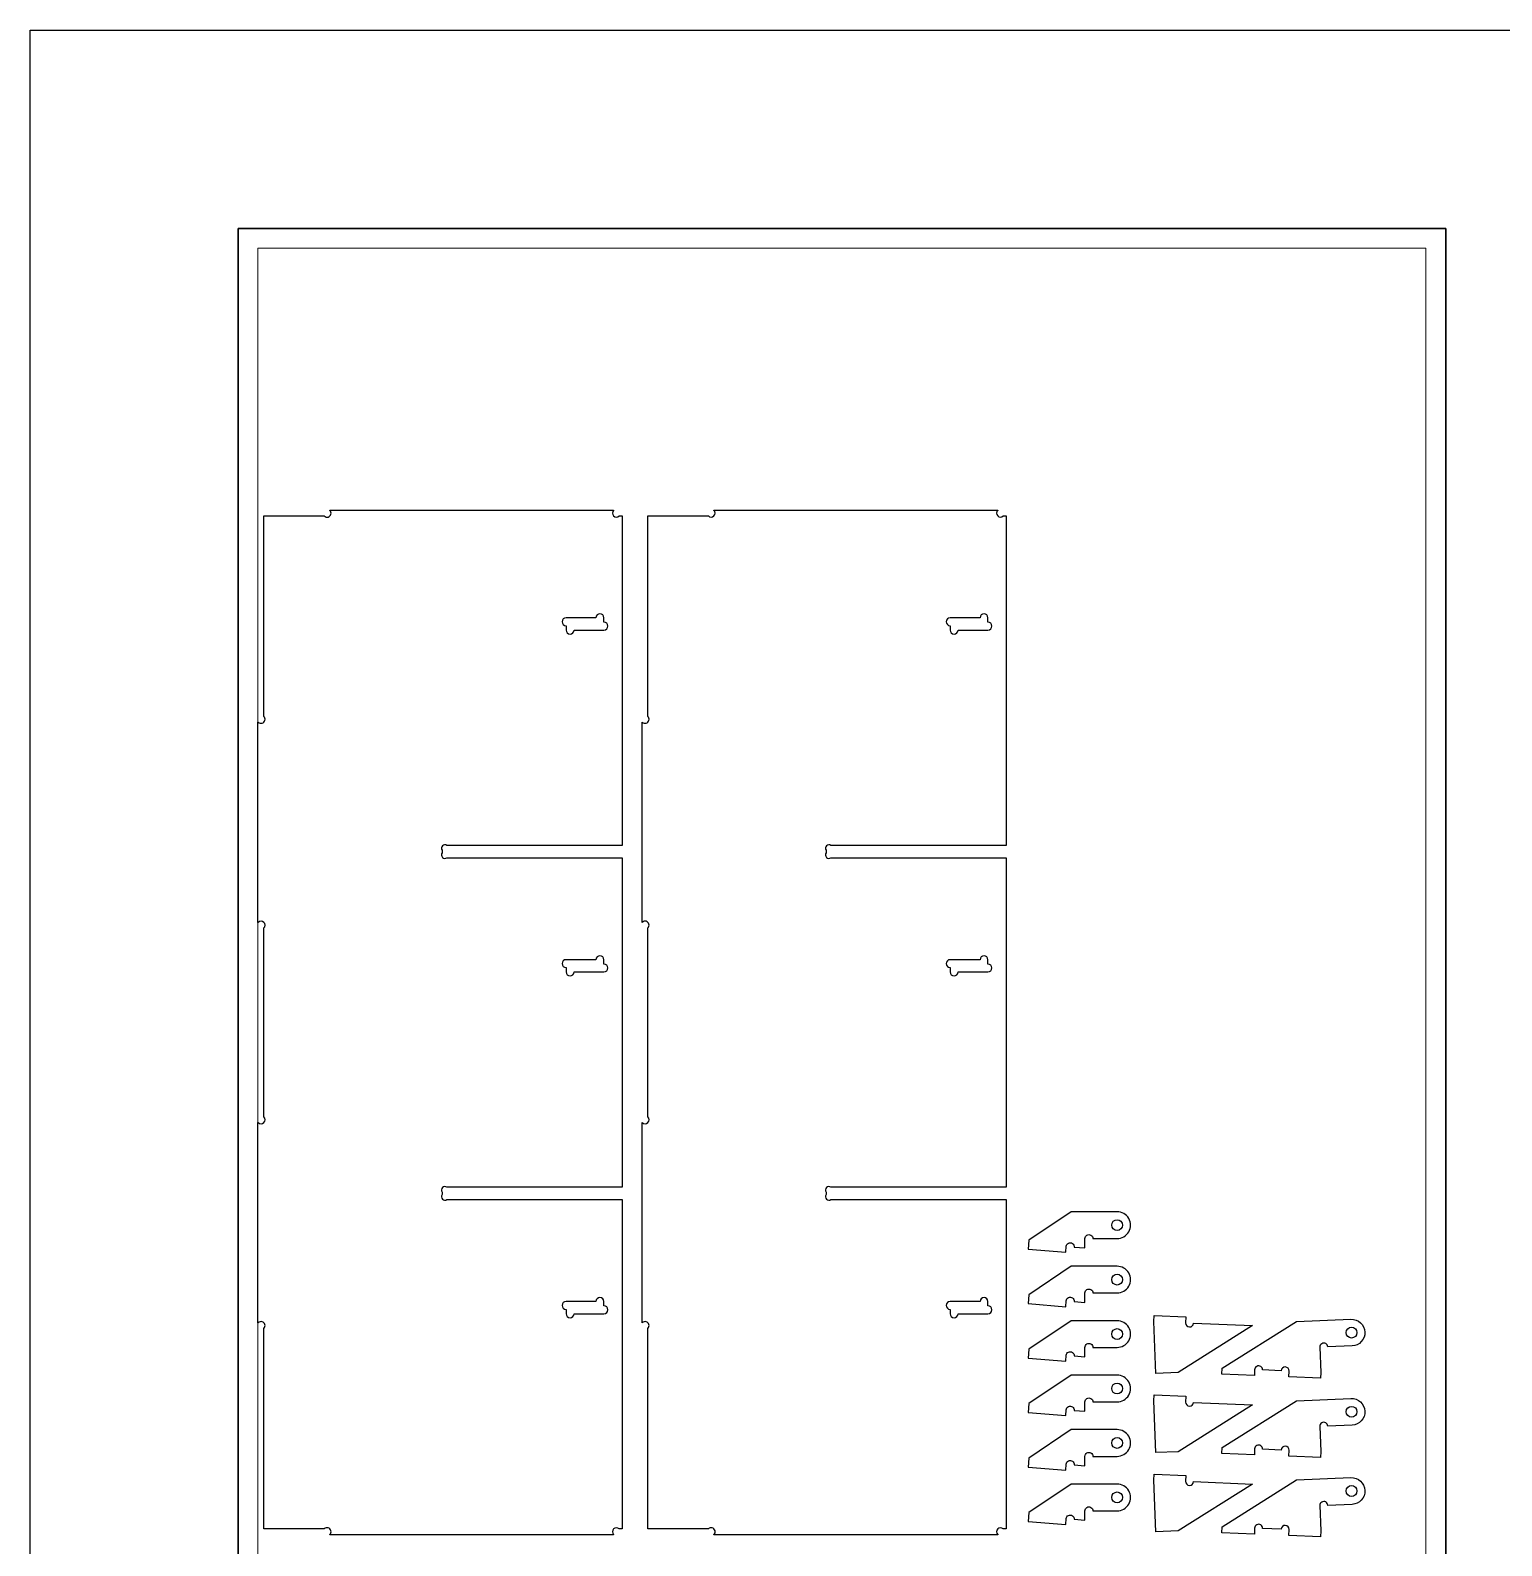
# Model space of a CAD drawing. Header units: millimetres. Extents: x -300 to 5880, y -300 to 4158.
# Drawn here: x 0 to 1487, y 2628 to 4158 of the extents above; entities that cross this region are included whole.
import ezdxf

# ---------------------------------------------------------------- set-up
doc = ezdxf.new("R2010")
doc.units = ezdxf.units.MM
doc.layers.add('00-NOPRINT_TEXT', color=7, linetype='Continuous', lineweight=25)
doc.layers.add('00_NOPRINT_TOLERANCE', color=7, linetype='Continuous', lineweight=5)
for name, color, linetype, lineweight, true_color in [('BOARD_$TH-NOMINAL', 3, 'Continuous', 30, 0x00ff00), ('TOP-CUT-OUTSIDE_12.000MM', 60, 'Continuous', 25, 0xa0ff00), ('TOP-HOLE-11.002MM-DIAM_12.000MM', 5, 'Continuous', 25, 0x000dff), ('TOP-POCKET-INSIDE_6.000MM', 6, 'Continuous', 25, 0xff00e0)]:
    doc.layers.add(name, color=color, linetype=linetype, lineweight=lineweight, true_color=true_color)

# ---------------------------------------------------------------- blocks, each defined once
blk = doc.blocks.new('Borders Opendesk_7')
at = {"layer": '00-NOPRINT_TEXT'}
for p, q in [((0, 4158), (5880, 4158)), ((0, 0), (0, 4158))]:
    blk.add_line(p, q, dxfattribs=at)
at = {"layer": '00_NOPRINT_TOLERANCE', "ltscale": 0.379202}
for p, q in [((210, 3958), (1430, 3958)), ((210, 1518), (210, 3958)), ((1430, 3958), (1430, 1518))]:
    blk.add_line(p, q, dxfattribs=at)
at = {"layer": '00_NOPRINT_TOLERANCE', "ltscale": 0.380876}
blk.add_line((230, 3938), (1410, 3938), dxfattribs=at)
at = {"layer": '00_NOPRINT_TOLERANCE', "ltscale": 0.380023}
for p, q in [((230, 1538), (230, 3938)), ((1410, 3938), (1410, 1538))]:
    blk.add_line(p, q, dxfattribs=at)
at = {"layer": 'BOARD_$TH-NOMINAL'}
for p, q in [((210, 3958), (1430, 3958)), ((210, 1518), (210, 3958)), ((1430, 3958), (1430, 1518))]:
    blk.add_line(p, q, dxfattribs=at)

msp = doc.modelspace()

# ---------------------------------------------------------------- linework, layer by layer
at = {"layer": 'TOP-CUT-OUTSIDE_12.000MM'}
for points in [[(302.7, 3673.2), (302.7, 3673.5), (589.3, 3673.5), (589.3, 3673.2, 0.999935), (595, 3667.5), (598, 3667.5), (598, 3334.8), (420.9, 3334.8, 0.855399), (416, 3329.9), (416, 3327.3, 0.855397), (420.9, 3322.4), (598, 3322.4), (598, 2989.6), (420.9, 2989.6, 0.855397), (416, 2984.7), (416, 2982.1, 0.855397), (420.9, 2977.2), (598, 2977.2), (598, 2644.5), (595, 2644.5, 0.999935), (589.3, 2638.8), (589.3, 2638.5), (302.7, 2638.5), (302.7, 2638.8, 1), (297, 2644.5), (236, 2644.5), (236, 2847, 1.000002), (230.3, 2852.7), (230, 2852.7), (230, 3054.9), (230.3, 3054.9, 1), (236, 3060.6), (236, 3251.4, 1), (230.3, 3257.1), (230, 3257.1), (230, 3459.3), (230.3, 3459.3, 1.000002), (236, 3465), (236, 3667.5), (297, 3667.5, 1), (302.7, 3673.2)], [(690.7, 3673.2), (690.7, 3673.5), (977.3, 3673.5), (977.3, 3673.2, 0.999935), (983, 3667.5), (986, 3667.5), (986, 3334.8), (808.9, 3334.8, 0.855399), (804, 3329.9), (804, 3327.3, 0.855397), (808.9, 3322.4), (986, 3322.4), (986, 2989.6), (808.9, 2989.6, 0.855397), (804, 2984.7), (804, 2982.1, 0.855397), (808.9, 2977.2), (986, 2977.2), (986, 2644.5), (983, 2644.5, 0.999935), (977.3, 2638.8), (977.3, 2638.5), (690.7, 2638.5), (690.7, 2638.8, 1), (685, 2644.5), (624, 2644.5), (624, 2847, 1.000002), (618.3, 2852.7), (618, 2852.7), (618, 3054.9), (618.3, 3054.9, 1), (624, 3060.6), (624, 3251.4, 1), (618.3, 3257.1), (618, 3257.1), (618, 3459.3), (618.3, 3459.3, 1.000002), (624, 3465), (624, 3667.5), (685, 3667.5, 1), (690.7, 3673.2)], [(1271.7, 2803.9, 1), (1263.7, 2804.2), (1244.9, 2805, 1.000001), (1236.9, 2805.3), (1236.7, 2799.3), (1203.7, 2800.7), (1204, 2806.7), (1279.1, 2854), (1334.2, 2856.3, -1), (1335.3, 2829.3), (1310.8, 2828.3, 1.000127), (1302.8, 2828), (1303.9, 2802.6), (1303.6, 2796.6), (1271.4, 2798), (1271.7, 2803.9)], [(1271.7, 2723.9, 1), (1263.7, 2724.2), (1244.9, 2725, 1.000001), (1236.9, 2725.3), (1236.7, 2719.3), (1203.7, 2720.7), (1204, 2726.7), (1279.1, 2774), (1334.2, 2776.3, -1), (1335.3, 2749.3), (1310.8, 2748.3, 1.000127), (1302.8, 2748), (1303.9, 2722.6), (1303.6, 2716.6), (1271.4, 2718), (1271.7, 2723.9)], [(1271.7, 2643.9, 1), (1263.7, 2644.2), (1244.9, 2645, 1.000001), (1236.9, 2645.3), (1236.7, 2639.3), (1203.7, 2640.7), (1204, 2646.7), (1279.1, 2694), (1334.2, 2696.3, -1), (1335.3, 2669.3), (1310.8, 2668.3, 1.000127), (1302.8, 2668), (1303.9, 2642.6), (1303.6, 2636.6), (1271.4, 2638), (1271.7, 2643.9)]]:
    msp.add_lwpolyline(points, format="xyb", dxfattribs=at)
for points in [[(1054.5, 2929.2), (1065.5, 2928.3), (1065.5, 2937.8, -1.000019), (1073.5, 2937.8), (1098, 2937.8, 1.001415), (1098, 2964.8), (1051.5, 2964.8), (1008.7, 2936), (1008, 2927), (1046.1, 2923.9), (1046.6, 2929.9, -1)], [(1054.5, 2874.2), (1065.5, 2873.3), (1065.5, 2882.8, -1.000019), (1073.5, 2882.8), (1098, 2882.8, 1.001415), (1098, 2909.8), (1051.5, 2909.8), (1008.7, 2881), (1008, 2872), (1046.1, 2868.9), (1046.6, 2874.9, -1)], [(1054.5, 2819.2), (1065.5, 2818.3), (1065.5, 2827.8, -1.000019), (1073.5, 2827.8), (1098, 2827.8, 1.001415), (1098, 2854.8), (1051.5, 2854.8), (1008.7, 2826), (1008, 2817), (1046.1, 2813.9), (1046.6, 2819.9, -1)], [(1175.2, 2852.3), (1234.9, 2849.8), (1159.8, 2802.5), (1137.2, 2801.6), (1135, 2853.9), (1135.3, 2859.9), (1167.5, 2858.6), (1167.2, 2852.6, 1)], [(1054.5, 2764.2), (1065.5, 2763.3), (1065.5, 2772.8, -1.000019), (1073.5, 2772.8), (1098, 2772.8, 1.001415), (1098, 2799.8), (1051.5, 2799.8), (1008.7, 2771), (1008, 2762), (1046.1, 2758.9), (1046.6, 2764.9, -1)], [(1175.2, 2772.3), (1234.9, 2769.8), (1159.8, 2722.5), (1137.2, 2721.6), (1135, 2773.9), (1135.3, 2779.9), (1167.5, 2778.6), (1167.2, 2772.6, 1)], [(1054.5, 2709.2), (1065.5, 2708.3), (1065.5, 2717.8, -1.000019), (1073.5, 2717.8), (1098, 2717.8, 1.001415), (1098, 2744.8), (1051.5, 2744.8), (1008.7, 2716), (1008, 2707), (1046.1, 2703.9), (1046.6, 2709.9, -1)], [(1175.2, 2692.3), (1234.9, 2689.8), (1159.8, 2642.5), (1137.2, 2641.6), (1135, 2693.9), (1135.3, 2699.9), (1167.5, 2698.6), (1167.2, 2692.6, 1)], [(1054.5, 2654.2), (1065.5, 2653.3), (1065.5, 2662.8, -1.000019), (1073.5, 2662.8), (1098, 2662.8, 1.001415), (1098, 2689.8), (1051.5, 2689.8), (1008.7, 2661), (1008, 2652), (1046.1, 2648.9), (1046.6, 2654.9, -1)]]:
    msp.add_lwpolyline(points, format="xyb", close=True, dxfattribs=at)
at = {"layer": 'TOP-HOLE-11.002MM-DIAM_12.000MM'}
for centre in [(1098, 2951.3), (1098, 2896.3), (1098, 2841.3), (1334.8, 2842.8), (1098, 2786.3), (1334.8, 2762.8), (1098, 2731.3), (1098, 2676.3), (1334.8, 2682.8)]:
    msp.add_circle(centre, 5.5, dxfattribs=at)
at = {"layer": 'TOP-POCKET-INSIDE_6.000MM'}
for points in [[(579.5, 3564.7, 1), (571.5, 3564.7), (541.3, 3564.7, 1), (541.3, 3556.7), (541.3, 3552.3, 1), (549.3, 3552.3), (579.5, 3552.3, 1), (579.5, 3560.3), (579.5, 3564.7)], [(967.5, 3564.7, 1), (959.5, 3564.7), (929.3, 3564.7, 1), (929.3, 3556.7), (929.3, 3552.3, 1), (937.3, 3552.3), (967.5, 3552.3, 1), (967.5, 3560.3), (967.5, 3564.7)], [(549.3, 3207), (579.5, 3207, 1), (579.5, 3215), (579.5, 3219.4, 1), (571.5, 3219.4), (541.3, 3219.4, 1), (541.3, 3211.4), (541.3, 3207, 1), (549.3, 3207)], [(937.3, 3207), (967.5, 3207, 1), (967.5, 3215), (967.5, 3219.4, 1), (959.5, 3219.4), (929.3, 3219.4, 1), (929.3, 3211.4), (929.3, 3207, 1), (937.3, 3207)], [(579.5, 2874.2, 1), (571.5, 2874.2), (541.3, 2874.2, 1), (541.3, 2866.2), (541.3, 2861.8, 1), (549.3, 2861.8), (579.5, 2861.8, 1), (579.5, 2869.8), (579.5, 2874.2)], [(959.5, 2874.2), (929.3, 2874.2, 1), (929.3, 2866.2), (929.3, 2861.8, 1), (937.3, 2861.8), (967.5, 2861.8, 1), (967.5, 2869.8), (967.5, 2874.2, 1), (959.5, 2874.2)]]:
    msp.add_lwpolyline(points, format="xyb", dxfattribs=at)

# ---------------------------------------------------------------- block references
msp.add_blockref('Borders Opendesk_7', (0, 0))

doc.saveas('drawing.dxf')
